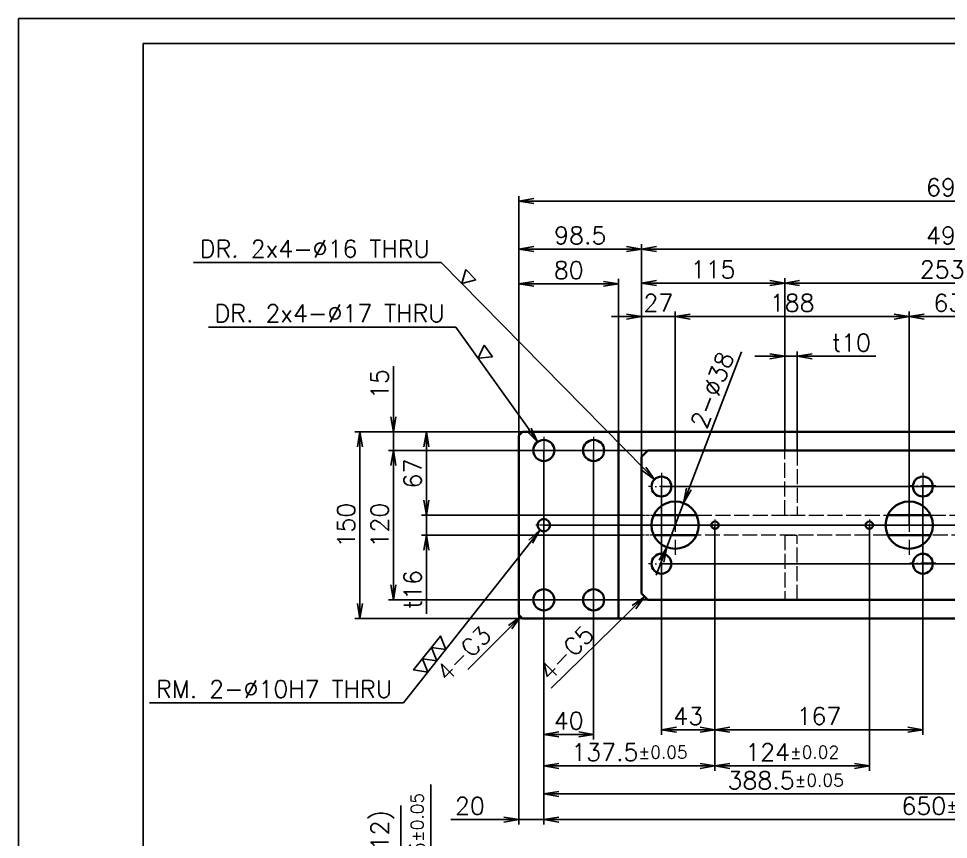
# Model space of a CAD drawing. Extents: x 0 to 18500, y -51 to 3802.
# Drawn here: x 9709 to 10456, y 523 to 1183 of the extents above; entities that cross this region are included whole.
import ezdxf

# ---------------------------------------------------------------- set-up
doc = ezdxf.new("R2010")
doc.units = 0
doc.header["$MEASUREMENT"] = 0
for name, pattern in [('CENTER-HOKUTO', [23, 20, -1, 1, -1]), ('DASHDOT', [18.5, 12, -3, 0.5, -3]), ('DASHED', [15, 12, -3]), ('HIDDEN-HOKUTO', [3.8, 2.5, -1.3])]:
    doc.linetypes.add(name, pattern=pattern)
doc.layers.get('0').update_dxf_attribs({"linetype": 'CONTINUOUS'})
doc.layers.get('DEFPOINTS').update_dxf_attribs({"linetype": 'CONTINUOUS'})
for name, color, linetype in [('AM_7', 2, 'CENTER-HOKUTO'), ('AM_HID', 1, 'HIDDEN-HOKUTO'), ('AM_VIS', 7, 'CONTINUOUS'), ('WORD_DIM', 253, 'CONTINUOUS')]:
    doc.layers.add(name, color=color, linetype=linetype)
doc.styles.get("Standard").update_dxf_attribs({"font": 'romans.shx', "bigfont": 'bigfont.shx'})
doc.dimstyles.new('1-4', dxfattribs={"dimscale": 4, "dimtxt": 3.5, "dimasz": 3, "dimexe": 1, "dimexo": 0, "dimgap": 1, "dimtad": 3, "dimdsep": 46, "dimtxsty": 'Standard', "dimblk1": 'OPEN', "dimblk2": 'OPEN', "dimsah": 1, "dimcen": 0, "dimclrd": 256, "dimclre": 256, "dimclrt": 3, "dimadec": 0, "dimazin": 0, "dimtfac": 1, "dimtmove": 0, "dimatfit": 3, "dimldrblk": 'OPEN', "dimfxl": 0, "dimtolj": 1, "dimtzin": 0, "dimarcsym": 0})

# ---------------------------------------------------------------- blocks, each defined once
blk = doc.blocks.new('_OPEN')
at = {"color": 0}
for p, q in [((-1, 0.167), (0, 0)), ((-1, -0.167), (0, 0)), ((0, 0), (-1, 0))]:
    blk.add_line(p, q, dxfattribs=at)
blk = doc.blocks.new('*D1232')
at = {"layer": 'DEFPOINTS', "color": 0, "linetype": 'Continuous'}
for p in [(10801.3, 1036.29), (10111.3, 847.95), (10801.3, 847.95)]:
    blk.add_point(p, dxfattribs=at)
at = {"layer": 'WORD_DIM', "linetype": 'Continuous', "lineweight": -2}
for p, q in [((10111.3, 847.95), (10111.3, 1040.29)), ((10801.3, 847.95), (10801.3, 1040.29)), ((10123.3, 1036.29), (10789.3, 1036.29))]:
    blk.add_line(p, q, dxfattribs=at)
at = {"layer": 'WORD_DIM', "linetype": 'Continuous', "lineweight": -2, "xscale": 12, "yscale": 12, "zscale": 12, "rotation": 180}
blk.add_blockref('_OPEN', (10111.3, 1036.29), dxfattribs=at)
at = {"layer": 'WORD_DIM', "linetype": 'Continuous', "lineweight": -2, "xscale": 12, "yscale": 12, "zscale": 12}
blk.add_blockref('_OPEN', (10801.3, 1036.29), dxfattribs=at)
at = {"layer": 'WORD_DIM', "color": 3, "linetype": 'Continuous', "insert": (10456.3, 1047.29), "char_height": 14, "attachment_point": 5}
blk.add_mtext('\\A1;690', dxfattribs=at)
blk = doc.blocks.new('*D1233')
at = {"layer": 'DEFPOINTS', "color": 0, "linetype": 'Continuous'}
for p in [(10209.8, 997.67), (10111.3, 847.95), (10209.8, 830.95)]:
    blk.add_point(p, dxfattribs=at)
at = {"layer": 'WORD_DIM', "linetype": 'Continuous', "lineweight": -2}
for p, q in [((10111.3, 847.95), (10111.3, 1001.67)), ((10209.8, 830.95), (10209.8, 1001.67)), ((10123.3, 997.67), (10197.8, 997.67))]:
    blk.add_line(p, q, dxfattribs=at)
at = {"layer": 'WORD_DIM', "linetype": 'Continuous', "lineweight": -2, "xscale": 12, "yscale": 12, "zscale": 12, "rotation": 180}
blk.add_blockref('_OPEN', (10111.3, 997.67), dxfattribs=at)
at = {"layer": 'WORD_DIM', "linetype": 'Continuous', "lineweight": -2, "xscale": 12, "yscale": 12, "zscale": 12}
blk.add_blockref('_OPEN', (10209.8, 997.67), dxfattribs=at)
at = {"layer": 'WORD_DIM', "color": 3, "linetype": 'Continuous', "insert": (10160.55, 1008.67), "char_height": 14, "attachment_point": 5}
blk.add_mtext('\\A1;98.5', dxfattribs=at)
blk = doc.blocks.new('*D1234')
at = {"layer": 'DEFPOINTS', "color": 0, "linetype": 'Continuous'}
for p in [(10702.8, 997.67), (10209.8, 830.95), (10702.8, 830.95)]:
    blk.add_point(p, dxfattribs=at)
at = {"layer": 'WORD_DIM', "linetype": 'Continuous', "lineweight": -2}
for p, q in [((10209.8, 830.95), (10209.8, 1001.67)), ((10702.8, 830.95), (10702.8, 1001.67)), ((10221.8, 997.67), (10690.8, 997.67))]:
    blk.add_line(p, q, dxfattribs=at)
at = {"layer": 'WORD_DIM', "linetype": 'Continuous', "lineweight": -2, "xscale": 12, "yscale": 12, "zscale": 12, "rotation": 180}
blk.add_blockref('_OPEN', (10209.8, 997.67), dxfattribs=at)
at = {"layer": 'WORD_DIM', "linetype": 'Continuous', "lineweight": -2, "xscale": 12, "yscale": 12, "zscale": 12}
blk.add_blockref('_OPEN', (10702.8, 997.67), dxfattribs=at)
at = {"layer": 'WORD_DIM', "color": 3, "linetype": 'Continuous', "insert": (10456.3, 1008.67), "char_height": 14, "attachment_point": 5}
blk.add_mtext('\\A1;493', dxfattribs=at)
blk = doc.blocks.new('*D1235')
at = {"layer": 'DEFPOINTS', "color": 0, "linetype": 'Continuous'}
for p in [(10324.8, 970.34), (10209.8, 830.95), (10324.8, 835.95)]:
    blk.add_point(p, dxfattribs=at)
at = {"layer": 'WORD_DIM', "linetype": 'Continuous', "lineweight": -2}
for p, q in [((10209.8, 830.95), (10209.8, 974.34)), ((10324.8, 835.95), (10324.8, 974.34)), ((10221.8, 970.34), (10312.8, 970.34))]:
    blk.add_line(p, q, dxfattribs=at)
at = {"layer": 'WORD_DIM', "linetype": 'Continuous', "lineweight": -2, "xscale": 12, "yscale": 12, "zscale": 12, "rotation": 180}
blk.add_blockref('_OPEN', (10209.8, 970.34), dxfattribs=at)
at = {"layer": 'WORD_DIM', "linetype": 'Continuous', "lineweight": -2, "xscale": 12, "yscale": 12, "zscale": 12}
blk.add_blockref('_OPEN', (10324.8, 970.34), dxfattribs=at)
at = {"layer": 'WORD_DIM', "color": 3, "linetype": 'Continuous', "insert": (10267.3, 981.34), "char_height": 14, "attachment_point": 5}
blk.add_mtext('\\A1;115', dxfattribs=at)
blk = doc.blocks.new('*D1236')
at = {"layer": 'DEFPOINTS', "color": 0, "linetype": 'Continuous'}
for p in [(10577.8, 970.34), (10324.8, 835.95), (10577.8, 835.95)]:
    blk.add_point(p, dxfattribs=at)
at = {"layer": 'WORD_DIM', "linetype": 'Continuous', "lineweight": -2}
for p, q in [((10324.8, 835.95), (10324.8, 974.34)), ((10577.8, 835.95), (10577.8, 974.34)), ((10336.8, 970.34), (10565.8, 970.34))]:
    blk.add_line(p, q, dxfattribs=at)
at = {"layer": 'WORD_DIM', "linetype": 'Continuous', "lineweight": -2, "xscale": 12, "yscale": 12, "zscale": 12, "rotation": 180}
blk.add_blockref('_OPEN', (10324.8, 970.34), dxfattribs=at)
at = {"layer": 'WORD_DIM', "linetype": 'Continuous', "lineweight": -2, "xscale": 12, "yscale": 12, "zscale": 12}
blk.add_blockref('_OPEN', (10577.8, 970.34), dxfattribs=at)
at = {"layer": 'WORD_DIM', "color": 3, "linetype": 'Continuous', "insert": (10451.3, 981.34), "char_height": 14, "attachment_point": 5}
blk.add_mtext('\\A1;253', dxfattribs=at)
blk = doc.blocks.new('*D1237')
at = {"layer": 'DEFPOINTS', "color": 0, "linetype": 'Continuous'}
for p in [(10334.8, 911.55), (10324.8, 835.95), (10334.8, 835.95)]:
    blk.add_point(p, dxfattribs=at)
at = {"layer": 'WORD_DIM', "linetype": 'Continuous', "lineweight": -2}
for p, q in [((10312.8, 911.55), (10300.8, 911.55)), ((10324.8, 835.95), (10324.8, 915.55)), ((10324.8, 911.55), (10334.8, 911.55)), ((10334.8, 835.95), (10334.8, 915.55)), ((10346.8, 911.55), (10398.13, 911.55))]:
    blk.add_line(p, q, dxfattribs=at)
at = {"layer": 'WORD_DIM', "linetype": 'Continuous', "lineweight": -2, "xscale": 12, "yscale": 12, "zscale": 12}
blk.add_blockref('_OPEN', (10324.8, 911.55), dxfattribs=at)
at = {"layer": 'WORD_DIM', "linetype": 'Continuous', "lineweight": -2, "xscale": 12, "yscale": 12, "zscale": 12, "rotation": 180}
blk.add_blockref('_OPEN', (10334.8, 911.55), dxfattribs=at)
at = {"layer": 'WORD_DIM', "color": 3, "linetype": 'Continuous', "insert": (10378.46, 922.55), "char_height": 14, "attachment_point": 5}
blk.add_mtext('\\A1;t10', dxfattribs=at)
blk = doc.blocks.new('*D1239')
at = {"layer": 'DEFPOINTS', "color": 0, "linetype": 'Continuous'}
for p in [(10191.3, 969.79), (10111.3, 847.95), (10191.3, 850.95)]:
    blk.add_point(p, dxfattribs=at)
at = {"layer": 'WORD_DIM', "linetype": 'Continuous', "lineweight": -2}
for p, q in [((10111.3, 847.95), (10111.3, 973.79)), ((10191.3, 850.95), (10191.3, 973.79)), ((10123.3, 969.79), (10179.3, 969.79))]:
    blk.add_line(p, q, dxfattribs=at)
at = {"layer": 'WORD_DIM', "linetype": 'Continuous', "lineweight": -2, "xscale": 12, "yscale": 12, "zscale": 12, "rotation": 180}
blk.add_blockref('_OPEN', (10111.3, 969.79), dxfattribs=at)
at = {"layer": 'WORD_DIM', "linetype": 'Continuous', "lineweight": -2, "xscale": 12, "yscale": 12, "zscale": 12}
blk.add_blockref('_OPEN', (10191.3, 969.79), dxfattribs=at)
at = {"layer": 'WORD_DIM', "color": 3, "linetype": 'Continuous', "insert": (10151.3, 980.79), "char_height": 14, "attachment_point": 5}
blk.add_mtext('\\A1;80', dxfattribs=at)
blk = doc.blocks.new('*D1241')
at = {"layer": 'DEFPOINTS', "color": 0, "linetype": 'Continuous'}
for p in [(10114.3, 850.95), (9983.52, 700.95), (10114.3, 700.95)]:
    blk.add_point(p, dxfattribs=at)
at = {"layer": 'WORD_DIM', "linetype": 'Continuous', "lineweight": -2}
for p, q in [((10114.3, 850.95), (9979.52, 850.95)), ((9983.52, 838.95), (9983.52, 712.95)), ((10114.3, 700.95), (9979.52, 700.95))]:
    blk.add_line(p, q, dxfattribs=at)
at = {"layer": 'WORD_DIM', "linetype": 'Continuous', "lineweight": -2, "xscale": 12, "yscale": 12, "zscale": 12}
for p, rotation in [((9983.52, 850.95), 90), ((9983.52, 700.95), 270)]:
    blk.add_blockref('_OPEN', p, dxfattribs=dict(at, rotation=rotation))
at = {"layer": 'WORD_DIM', "color": 3, "linetype": 'Continuous', "insert": (9972.52, 775.95), "char_height": 14, "attachment_point": 5, "rotation": 90}
blk.add_mtext('\\A1;150', dxfattribs=at)
blk = doc.blocks.new('*D1242')
at = {"layer": 'DEFPOINTS', "color": 0, "linetype": 'Continuous'}
for p in [(10114.3, 850.95), (10010.44, 835.95), (10214.8, 835.95)]:
    blk.add_point(p, dxfattribs=at)
at = {"layer": 'WORD_DIM', "linetype": 'Continuous', "lineweight": -2}
for p, q in [((10010.44, 862.95), (10010.44, 903.61)), ((10114.3, 850.95), (10006.44, 850.95)), ((10010.44, 835.95), (10010.44, 850.95)), ((10214.8, 835.95), (10006.44, 835.95)), ((10010.44, 823.95), (10010.44, 811.95))]:
    blk.add_line(p, q, dxfattribs=at)
at = {"layer": 'WORD_DIM', "linetype": 'Continuous', "lineweight": -2, "xscale": 12, "yscale": 12, "zscale": 12}
for p, rotation in [((10010.44, 850.95), 270), ((10010.44, 835.95), 90)]:
    blk.add_blockref('_OPEN', p, dxfattribs=dict(at, rotation=rotation))
at = {"layer": 'WORD_DIM', "color": 3, "linetype": 'Continuous', "insert": (9999.44, 889.28), "char_height": 14, "attachment_point": 5, "rotation": 90}
blk.add_mtext('\\A1;15', dxfattribs=at)
blk = doc.blocks.new('*D1243')
at = {"layer": 'DEFPOINTS', "color": 0, "linetype": 'Continuous'}
for p in [(10214.8, 835.95), (10010.44, 715.95), (10214.8, 715.95)]:
    blk.add_point(p, dxfattribs=at)
at = {"layer": 'WORD_DIM', "linetype": 'Continuous', "lineweight": -2}
for p, q in [((10214.8, 835.95), (10006.44, 835.95)), ((10010.44, 823.95), (10010.44, 727.95)), ((10214.8, 715.95), (10006.44, 715.95))]:
    blk.add_line(p, q, dxfattribs=at)
at = {"layer": 'WORD_DIM', "linetype": 'Continuous', "lineweight": -2, "xscale": 12, "yscale": 12, "zscale": 12}
for p, rotation in [((10010.44, 835.95), 90), ((10010.44, 715.95), 270)]:
    blk.add_blockref('_OPEN', p, dxfattribs=dict(at, rotation=rotation))
at = {"layer": 'WORD_DIM', "color": 3, "linetype": 'Continuous', "insert": (9999.44, 775.95), "char_height": 14, "attachment_point": 5, "rotation": 90}
blk.add_mtext('\\A1;120', dxfattribs=at)
blk = doc.blocks.new('*D1244')
at = {"layer": 'DEFPOINTS', "color": 0, "linetype": 'Continuous'}
for p in [(10114.3, 850.95), (10036.96, 783.95), (10209.8, 783.95)]:
    blk.add_point(p, dxfattribs=at)
at = {"layer": 'WORD_DIM', "linetype": 'Continuous', "lineweight": -2}
for p, q in [((10114.3, 850.95), (10032.96, 850.95)), ((10036.96, 838.95), (10036.96, 795.95)), ((10209.8, 783.95), (10032.96, 783.95))]:
    blk.add_line(p, q, dxfattribs=at)
at = {"layer": 'WORD_DIM', "linetype": 'Continuous', "lineweight": -2, "xscale": 12, "yscale": 12, "zscale": 12}
for p, rotation in [((10036.96, 850.95), 90), ((10036.96, 783.95), 270)]:
    blk.add_blockref('_OPEN', p, dxfattribs=dict(at, rotation=rotation))
at = {"layer": 'WORD_DIM', "color": 3, "linetype": 'Continuous', "insert": (10025.96, 817.45), "char_height": 14, "attachment_point": 5, "rotation": 90}
blk.add_mtext('\\A1;67', dxfattribs=at)
blk = doc.blocks.new('*D1245')
at = {"layer": 'DEFPOINTS', "color": 0, "linetype": 'Continuous'}
for p in [(10209.8, 783.95), (10036.96, 767.95), (10209.8, 767.95)]:
    blk.add_point(p, dxfattribs=at)
at = {"layer": 'WORD_DIM', "linetype": 'Continuous', "lineweight": -2}
for p, q in [((10036.96, 795.95), (10036.96, 807.95)), ((10209.8, 783.95), (10032.96, 783.95)), ((10036.96, 783.95), (10036.96, 767.95)), ((10209.8, 767.95), (10032.96, 767.95)), ((10036.96, 755.95), (10036.96, 704.61))]:
    blk.add_line(p, q, dxfattribs=at)
at = {"layer": 'WORD_DIM', "linetype": 'Continuous', "lineweight": -2, "xscale": 12, "yscale": 12, "zscale": 12}
for p, rotation in [((10036.96, 783.95), 270), ((10036.96, 767.95), 90)]:
    blk.add_blockref('_OPEN', p, dxfattribs=dict(at, rotation=rotation))
at = {"layer": 'WORD_DIM', "color": 3, "linetype": 'Continuous', "insert": (10025.96, 724.28), "char_height": 14, "attachment_point": 5, "rotation": 90}
blk.add_mtext('\\A1;t16', dxfattribs=at)
blk = doc.blocks.new('*D1246')
at = {"layer": 'DEFPOINTS', "color": 0, "linetype": 'Continuous'}
for p in [(10131.3, 835.95), (10111.3, 703.95), (10131.3, 539.36)]:
    blk.add_point(p, dxfattribs=at)
at = {"layer": 'WORD_DIM', "linetype": 'Continuous', "lineweight": -2}
for p, q in [((10131.3, 835.95), (10131.3, 535.36)), ((10111.3, 703.95), (10111.3, 535.36)), ((10099.3, 539.36), (10056.63, 539.36)), ((10131.3, 539.36), (10111.3, 539.36)), ((10143.3, 539.36), (10155.3, 539.36))]:
    blk.add_line(p, q, dxfattribs=at)
at = {"layer": 'WORD_DIM', "linetype": 'Continuous', "lineweight": -2, "xscale": 12, "yscale": 12, "zscale": 12}
blk.add_blockref('_OPEN', (10111.3, 539.36), dxfattribs=at)
at = {"layer": 'WORD_DIM', "linetype": 'Continuous', "lineweight": -2, "xscale": 12, "yscale": 12, "zscale": 12, "rotation": 180}
blk.add_blockref('_OPEN', (10131.3, 539.36), dxfattribs=at)
at = {"layer": 'WORD_DIM', "color": 3, "linetype": 'Continuous', "insert": (10071.96, 550.36), "char_height": 14, "attachment_point": 5}
blk.add_mtext('\\A1;20', dxfattribs=at)
blk = doc.blocks.new('*D1247')
at = {"layer": 'DEFPOINTS', "color": 0, "linetype": 'Continuous'}
for p in [(10131.3, 835.95), (10781.3, 835.95), (10781.3, 539.36)]:
    blk.add_point(p, dxfattribs=at)
at = {"layer": 'WORD_DIM', "linetype": 'Continuous', "lineweight": -2}
for p, q in [((10131.3, 835.95), (10131.3, 535.36)), ((10781.3, 835.95), (10781.3, 535.36)), ((10143.3, 539.36), (10769.3, 539.36))]:
    blk.add_line(p, q, dxfattribs=at)
at = {"layer": 'WORD_DIM', "linetype": 'Continuous', "lineweight": -2, "xscale": 12, "yscale": 12, "zscale": 12, "rotation": 180}
blk.add_blockref('_OPEN', (10131.3, 539.36), dxfattribs=at)
at = {"layer": 'WORD_DIM', "linetype": 'Continuous', "lineweight": -2, "xscale": 12, "yscale": 12, "zscale": 12}
blk.add_blockref('_OPEN', (10781.3, 539.36), dxfattribs=at)
at = {"layer": 'WORD_DIM', "color": 3, "linetype": 'Continuous', "insert": (10456.3, 550.36), "char_height": 14, "attachment_point": 5}
blk.add_mtext('\\A1;650{\\H0.715x;%%p0.02}', dxfattribs=at)
blk = doc.blocks.new('*D1248')
at = {"layer": 'DEFPOINTS', "color": 0, "linetype": 'Continuous'}
for p in [(10131.3, 835.95), (10171.3, 835.95), (10171.3, 607.8)]:
    blk.add_point(p, dxfattribs=at)
at = {"layer": 'WORD_DIM', "linetype": 'Continuous', "lineweight": -2}
for p, q in [((10131.3, 835.95), (10131.3, 603.8)), ((10171.3, 835.95), (10171.3, 603.8)), ((10143.3, 607.8), (10159.3, 607.8))]:
    blk.add_line(p, q, dxfattribs=at)
at = {"layer": 'WORD_DIM', "linetype": 'Continuous', "lineweight": -2, "xscale": 12, "yscale": 12, "zscale": 12, "rotation": 180}
blk.add_blockref('_OPEN', (10131.3, 607.8), dxfattribs=at)
at = {"layer": 'WORD_DIM', "linetype": 'Continuous', "lineweight": -2, "xscale": 12, "yscale": 12, "zscale": 12}
blk.add_blockref('_OPEN', (10171.3, 607.8), dxfattribs=at)
at = {"layer": 'WORD_DIM', "color": 3, "linetype": 'Continuous', "insert": (10151.3, 618.8), "char_height": 14, "attachment_point": 5}
blk.add_mtext('\\A1;40', dxfattribs=at)
blk = doc.blocks.new('*D1250')
at = {"layer": 'DEFPOINTS', "color": 0, "linetype": 'Continuous'}
for p in [(10131.3, 775.95), (10268.8, 776.45), (10268.8, 582.51)]:
    blk.add_point(p, dxfattribs=at)
at = {"layer": 'WORD_DIM', "linetype": 'Continuous', "lineweight": -2}
for p, q in [((10131.3, 775.95), (10131.3, 578.51)), ((10268.8, 776.45), (10268.8, 578.51)), ((10143.3, 582.51), (10256.8, 582.51))]:
    blk.add_line(p, q, dxfattribs=at)
at = {"layer": 'WORD_DIM', "linetype": 'Continuous', "lineweight": -2, "xscale": 12, "yscale": 12, "zscale": 12, "rotation": 180}
blk.add_blockref('_OPEN', (10131.3, 582.51), dxfattribs=at)
at = {"layer": 'WORD_DIM', "linetype": 'Continuous', "lineweight": -2, "xscale": 12, "yscale": 12, "zscale": 12}
blk.add_blockref('_OPEN', (10268.8, 582.51), dxfattribs=at)
at = {"layer": 'WORD_DIM', "color": 3, "linetype": 'Continuous', "insert": (10200.05, 593.51), "char_height": 14, "attachment_point": 5}
blk.add_mtext('\\A1;137.5{\\H0.715x;%%p0.05}', dxfattribs=at)
blk = doc.blocks.new('*D1251')
at = {"layer": 'DEFPOINTS', "color": 0, "linetype": 'Continuous'}
for p in [(10268.8, 776.45), (10392.8, 776.45), (10392.8, 582.51)]:
    blk.add_point(p, dxfattribs=at)
at = {"layer": 'WORD_DIM', "linetype": 'Continuous', "lineweight": -2}
for p, q in [((10268.8, 776.45), (10268.8, 578.51)), ((10392.8, 776.45), (10392.8, 578.51)), ((10280.8, 582.51), (10380.8, 582.51))]:
    blk.add_line(p, q, dxfattribs=at)
at = {"layer": 'WORD_DIM', "linetype": 'Continuous', "lineweight": -2, "xscale": 12, "yscale": 12, "zscale": 12, "rotation": 180}
blk.add_blockref('_OPEN', (10268.8, 582.51), dxfattribs=at)
at = {"layer": 'WORD_DIM', "linetype": 'Continuous', "lineweight": -2, "xscale": 12, "yscale": 12, "zscale": 12}
blk.add_blockref('_OPEN', (10392.8, 582.51), dxfattribs=at)
at = {"layer": 'WORD_DIM', "color": 3, "linetype": 'Continuous', "insert": (10330.8, 593.51), "char_height": 14, "attachment_point": 5}
blk.add_mtext('\\A1;124{\\H0.715x;%%p0.02}', dxfattribs=at)
blk = doc.blocks.new('*D1252')
at = {"layer": 'DEFPOINTS', "color": 0, "linetype": 'Continuous'}
for p in [(10131.3, 775.95), (10519.8, 776.45), (10519.8, 559.97)]:
    blk.add_point(p, dxfattribs=at)
at = {"layer": 'WORD_DIM', "linetype": 'Continuous', "lineweight": -2}
for p, q in [((10131.3, 775.95), (10131.3, 555.97)), ((10519.8, 776.45), (10519.8, 555.97)), ((10143.3, 559.97), (10507.8, 559.97))]:
    blk.add_line(p, q, dxfattribs=at)
at = {"layer": 'WORD_DIM', "linetype": 'Continuous', "lineweight": -2, "xscale": 12, "yscale": 12, "zscale": 12, "rotation": 180}
blk.add_blockref('_OPEN', (10131.3, 559.97), dxfattribs=at)
at = {"layer": 'WORD_DIM', "linetype": 'Continuous', "lineweight": -2, "xscale": 12, "yscale": 12, "zscale": 12}
blk.add_blockref('_OPEN', (10519.8, 559.97), dxfattribs=at)
at = {"layer": 'WORD_DIM', "color": 3, "linetype": 'Continuous', "insert": (10325.55, 570.97), "char_height": 14, "attachment_point": 5}
blk.add_mtext('\\A1;388.5{\\H0.715x;%%p0.05}', dxfattribs=at)
blk = doc.blocks.new('*D1254')
at = {"layer": 'DEFPOINTS', "color": 0, "linetype": 'Continuous'}
for p in [(10225.8, 807.45), (10268.8, 776.45), (10225.8, 611.55)]:
    blk.add_point(p, dxfattribs=at)
at = {"layer": 'WORD_DIM', "linetype": 'Continuous', "lineweight": -2}
for p, q in [((10225.8, 807.45), (10225.8, 607.55)), ((10268.8, 776.45), (10268.8, 607.55)), ((10256.8, 611.55), (10237.8, 611.55))]:
    blk.add_line(p, q, dxfattribs=at)
at = {"layer": 'WORD_DIM', "linetype": 'Continuous', "lineweight": -2, "xscale": 12, "yscale": 12, "zscale": 12, "rotation": 180}
blk.add_blockref('_OPEN', (10225.8, 611.55), dxfattribs=at)
at = {"layer": 'WORD_DIM', "linetype": 'Continuous', "lineweight": -2, "xscale": 12, "yscale": 12, "zscale": 12}
blk.add_blockref('_OPEN', (10268.8, 611.55), dxfattribs=at)
at = {"layer": 'WORD_DIM', "color": 3, "linetype": 'Continuous', "insert": (10247.3, 622.55), "char_height": 14, "attachment_point": 5}
blk.add_mtext('\\A1;43', dxfattribs=at)
blk = doc.blocks.new('*D1255')
at = {"layer": 'DEFPOINTS', "color": 0, "linetype": 'Continuous'}
for p in [(10435.8, 807.45), (10268.8, 776.45), (10435.8, 611.55)]:
    blk.add_point(p, dxfattribs=at)
at = {"layer": 'WORD_DIM', "linetype": 'Continuous', "lineweight": -2}
for p, q in [((10435.8, 807.45), (10435.8, 607.55)), ((10268.8, 776.45), (10268.8, 607.55)), ((10280.8, 611.55), (10423.8, 611.55))]:
    blk.add_line(p, q, dxfattribs=at)
at = {"layer": 'WORD_DIM', "linetype": 'Continuous', "lineweight": -2, "xscale": 12, "yscale": 12, "zscale": 12, "rotation": 180}
blk.add_blockref('_OPEN', (10268.8, 611.55), dxfattribs=at)
at = {"layer": 'WORD_DIM', "linetype": 'Continuous', "lineweight": -2, "xscale": 12, "yscale": 12, "zscale": 12}
blk.add_blockref('_OPEN', (10435.8, 611.55), dxfattribs=at)
at = {"layer": 'WORD_DIM', "color": 3, "linetype": 'Continuous', "insert": (10352.3, 622.55), "char_height": 14, "attachment_point": 5}
blk.add_mtext('\\A1;167', dxfattribs=at)
blk = doc.blocks.new('*D1256')
at = {"layer": 'DEFPOINTS', "color": 0, "linetype": 'Continuous'}
for p in [(10236.8, 943.45), (10209.8, 830.95), (10236.8, 776.45)]:
    blk.add_point(p, dxfattribs=at)
at = {"layer": 'WORD_DIM', "linetype": 'Continuous', "lineweight": -2}
for p, q in [((10197.8, 943.45), (10185.8, 943.45)), ((10209.8, 830.95), (10209.8, 947.45)), ((10209.8, 943.45), (10236.8, 943.45)), ((10236.8, 776.45), (10236.8, 947.45)), ((10248.8, 943.45), (10260.8, 943.45))]:
    blk.add_line(p, q, dxfattribs=at)
at = {"layer": 'WORD_DIM', "linetype": 'Continuous', "lineweight": -2, "xscale": 12, "yscale": 12, "zscale": 12}
blk.add_blockref('_OPEN', (10209.8, 943.45), dxfattribs=at)
at = {"layer": 'WORD_DIM', "linetype": 'Continuous', "lineweight": -2, "xscale": 12, "yscale": 12, "zscale": 12, "rotation": 180}
blk.add_blockref('_OPEN', (10236.8, 943.45), dxfattribs=at)
at = {"layer": 'WORD_DIM', "color": 3, "linetype": 'Continuous', "insert": (10223.3, 954.45), "char_height": 14, "attachment_point": 5}
blk.add_mtext('\\A1;27', dxfattribs=at)
blk = doc.blocks.new('*D1257')
at = {"layer": 'DEFPOINTS', "color": 0, "linetype": 'Continuous'}
for p in [(10424.8, 943.45), (10236.8, 776.45), (10424.8, 776.45)]:
    blk.add_point(p, dxfattribs=at)
at = {"layer": 'WORD_DIM', "linetype": 'Continuous', "lineweight": -2}
for p, q in [((10236.8, 776.45), (10236.8, 947.45)), ((10248.8, 943.45), (10412.8, 943.45)), ((10424.8, 776.45), (10424.8, 947.45))]:
    blk.add_line(p, q, dxfattribs=at)
at = {"layer": 'WORD_DIM', "linetype": 'Continuous', "lineweight": -2, "xscale": 12, "yscale": 12, "zscale": 12, "rotation": 180}
blk.add_blockref('_OPEN', (10236.8, 943.45), dxfattribs=at)
at = {"layer": 'WORD_DIM', "linetype": 'Continuous', "lineweight": -2, "xscale": 12, "yscale": 12, "zscale": 12}
blk.add_blockref('_OPEN', (10424.8, 943.45), dxfattribs=at)
at = {"layer": 'WORD_DIM', "color": 3, "linetype": 'Continuous', "insert": (10330.8, 954.45), "char_height": 14, "attachment_point": 5}
blk.add_mtext('\\A1;188', dxfattribs=at)
blk = doc.blocks.new('*D1258')
at = {"layer": 'DEFPOINTS', "color": 0, "linetype": 'Continuous'}
for p in [(10487.8, 943.45), (10424.8, 776.45), (10487.8, 776.45)]:
    blk.add_point(p, dxfattribs=at)
at = {"layer": 'WORD_DIM', "linetype": 'Continuous', "lineweight": -2}
for p, q in [((10424.8, 776.45), (10424.8, 947.45)), ((10436.8, 943.45), (10475.8, 943.45)), ((10487.8, 776.45), (10487.8, 947.45))]:
    blk.add_line(p, q, dxfattribs=at)
at = {"layer": 'WORD_DIM', "linetype": 'Continuous', "lineweight": -2, "xscale": 12, "yscale": 12, "zscale": 12, "rotation": 180}
blk.add_blockref('_OPEN', (10424.8, 943.45), dxfattribs=at)
at = {"layer": 'WORD_DIM', "linetype": 'Continuous', "lineweight": -2, "xscale": 12, "yscale": 12, "zscale": 12}
blk.add_blockref('_OPEN', (10487.8, 943.45), dxfattribs=at)
at = {"layer": 'WORD_DIM', "color": 3, "linetype": 'Continuous', "insert": (10456.3, 954.45), "char_height": 14, "attachment_point": 5}
blk.add_mtext('\\A1;63', dxfattribs=at)
blk = doc.blocks.new('*D1262')
at = {"layer": 'DEFPOINTS', "color": 0, "linetype": 'Continuous'}
for p in [(10114.3, 850.95), (10131.3, 775.95), (10894.29, 775.95)]:
    blk.add_point(p, dxfattribs=at)
at = {"layer": 'WORD_DIM', "linetype": 'Continuous', "lineweight": -2}
for p, q in [((10114.3, 850.95), (10898.29, 850.95)), ((10894.29, 838.95), (10894.29, 787.95)), ((10131.3, 775.95), (10898.29, 775.95))]:
    blk.add_line(p, q, dxfattribs=at)
at = {"layer": 'WORD_DIM', "linetype": 'Continuous', "lineweight": -2, "xscale": 12, "yscale": 12, "zscale": 12}
for p, rotation in [((10894.29, 850.95), 90), ((10894.29, 775.95), 270)]:
    blk.add_blockref('_OPEN', p, dxfattribs=dict(at, rotation=rotation))
at = {"layer": 'WORD_DIM', "color": 3, "linetype": 'Continuous', "insert": (10883.29, 813.45), "char_height": 14, "attachment_point": 5, "rotation": 90}
blk.add_mtext('\\A1;75', dxfattribs=at)
blk = doc.blocks.new('*D1264')
at = {"layer": 'DEFPOINTS', "color": 0, "linetype": 'Continuous'}
for p in [(10131.3, 835.95), (10920.34, 835.95), (10131.3, 715.95)]:
    blk.add_point(p, dxfattribs=at)
at = {"layer": 'WORD_DIM', "linetype": 'Continuous', "lineweight": -2}
for p, q in [((10131.3, 835.95), (10924.34, 835.95)), ((10920.34, 727.95), (10920.34, 823.95)), ((10131.3, 715.95), (10924.34, 715.95))]:
    blk.add_line(p, q, dxfattribs=at)
at = {"layer": 'WORD_DIM', "linetype": 'Continuous', "lineweight": -2, "xscale": 12, "yscale": 12, "zscale": 12}
for p, rotation in [((10920.34, 835.95), 90), ((10920.34, 715.95), 270)]:
    blk.add_blockref('_OPEN', p, dxfattribs=dict(at, rotation=rotation))
at = {"layer": 'WORD_DIM', "color": 3, "linetype": 'Continuous', "insert": (10909.34, 775.95), "char_height": 14, "attachment_point": 5, "rotation": 90}
blk.add_mtext('\\A1;120', dxfattribs=at)
blk = doc.blocks.new('*D1265')
at = {"layer": 'DEFPOINTS', "color": 0, "linetype": 'Continuous'}
for p in [(10225.8, 806.95), (10835.32, 806.95), (10781.3, 775.95)]:
    blk.add_point(p, dxfattribs=at)
at = {"layer": 'WORD_DIM', "linetype": 'Continuous', "lineweight": -2}
for p, q in [((10835.32, 818.95), (10835.32, 830.95)), ((10225.8, 806.95), (10839.32, 806.95)), ((10835.32, 775.95), (10835.32, 806.95)), ((10781.3, 775.95), (10839.32, 775.95)), ((10835.32, 763.95), (10835.32, 751.95))]:
    blk.add_line(p, q, dxfattribs=at)
at = {"layer": 'WORD_DIM', "linetype": 'Continuous', "lineweight": -2, "xscale": 12, "yscale": 12, "zscale": 12}
for p, rotation in [((10835.32, 806.95), 270), ((10835.32, 775.95), 90)]:
    blk.add_blockref('_OPEN', p, dxfattribs=dict(at, rotation=rotation))
at = {"layer": 'WORD_DIM', "color": 3, "linetype": 'Continuous', "insert": (10824.32, 791.45), "char_height": 14, "attachment_point": 5, "rotation": 90}
blk.add_mtext('\\A1;31', dxfattribs=at)
blk = doc.blocks.new('*D1266')
at = {"layer": 'DEFPOINTS', "color": 0, "linetype": 'Continuous'}
for p in [(10225.8, 806.95), (10225.8, 744.95), (10863.3, 744.95)]:
    blk.add_point(p, dxfattribs=at)
at = {"layer": 'WORD_DIM', "linetype": 'Continuous', "lineweight": -2}
for p, q in [((10225.8, 806.95), (10867.3, 806.95)), ((10863.3, 794.95), (10863.3, 756.95)), ((10225.8, 744.95), (10867.3, 744.95))]:
    blk.add_line(p, q, dxfattribs=at)
at = {"layer": 'WORD_DIM', "linetype": 'Continuous', "lineweight": -2, "xscale": 12, "yscale": 12, "zscale": 12}
for p, rotation in [((10863.3, 806.95), 90), ((10863.3, 744.95), 270)]:
    blk.add_blockref('_OPEN', p, dxfattribs=dict(at, rotation=rotation))
at = {"layer": 'WORD_DIM', "color": 3, "linetype": 'Continuous', "insert": (10852.3, 775.95), "char_height": 14, "attachment_point": 5, "rotation": 90}
blk.add_mtext('\\A1;62', dxfattribs=at)
blk = doc.blocks.new('*D1270')
at = {"layer": 'DEFPOINTS', "color": 0, "linetype": 'Continuous'}
for p in [(10016.43, 478.63), (10209.8, 478.63), (10209.8, 466.63)]:
    blk.add_point(p, dxfattribs=at)
at = {"layer": 'WORD_DIM', "linetype": 'Continuous', "lineweight": -2}
for p, q in [((10016.43, 490.63), (10016.43, 550.63)), ((10209.8, 478.63), (10012.43, 478.63)), ((10016.43, 466.63), (10016.43, 478.63)), ((10209.8, 466.63), (10012.43, 466.63)), ((10016.43, 454.63), (10016.43, 442.63))]:
    blk.add_line(p, q, dxfattribs=at)
at = {"layer": 'WORD_DIM', "linetype": 'Continuous', "lineweight": -2, "xscale": 12, "yscale": 12, "zscale": 12}
for p, rotation in [((10016.43, 478.63), 270), ((10016.43, 466.63), 90)]:
    blk.add_blockref('_OPEN', p, dxfattribs=dict(at, rotation=rotation))
at = {"layer": 'WORD_DIM', "color": 3, "linetype": 'Continuous', "insert": (10001.76, 526.63), "char_height": 14, "attachment_point": 5, "rotation": 90}
blk.add_mtext('\\A1;(12)', dxfattribs=at)
blk = doc.blocks.new('*D1272')
at = {"layer": 'DEFPOINTS', "color": 0, "linetype": 'Continuous'}
for p in [(10040.61, 478.63), (10209.8, 478.63), (10111.3, 422.63)]:
    blk.add_point(p, dxfattribs=at)
at = {"layer": 'WORD_DIM', "linetype": 'Continuous', "lineweight": -2}
for p, q in [((10040.61, 478.63), (10040.61, 567.63)), ((10209.8, 478.63), (10036.61, 478.63)), ((10040.61, 434.63), (10040.61, 466.63)), ((10111.3, 422.63), (10036.61, 422.63))]:
    blk.add_line(p, q, dxfattribs=at)
at = {"layer": 'WORD_DIM', "linetype": 'Continuous', "lineweight": -2, "xscale": 12, "yscale": 12, "zscale": 12}
for p, rotation in [((10040.61, 478.63), 90), ((10040.61, 422.63), 270)]:
    blk.add_blockref('_OPEN', p, dxfattribs=dict(at, rotation=rotation))
at = {"layer": 'WORD_DIM', "color": 3, "linetype": 'Continuous', "insert": (10029.61, 529.13), "char_height": 14, "attachment_point": 5, "rotation": 90}
blk.add_mtext('\\A1;56{\\H0.715x;%%p0.05}', dxfattribs=at)
blk = doc.blocks.new('*D1273')
at = {"layer": 'DEFPOINTS', "color": 0, "linetype": 'Continuous'}
for p in [(10126.36, 842.87), (10136.23, 829.02)]:
    blk.add_point(p, dxfattribs=at)
at = {"layer": 'WORD_DIM', "linetype": 'Continuous', "lineweight": -2}
for p, q in [((9861.88, 935.06), (10060.68, 935.06)), ((10060.68, 935.06), (10119.4, 852.64))]:
    blk.add_line(p, q, dxfattribs=at)
at = {"layer": 'WORD_DIM', "linetype": 'Continuous', "lineweight": -2, "xscale": 12, "yscale": 12, "zscale": 12, "rotation": 305.4707926780108}
blk.add_blockref('_OPEN', (10126.36, 842.87), dxfattribs=at)
at = {"layer": 'WORD_DIM', "color": 3, "linetype": 'Continuous', "insert": (9959.28, 946.06), "char_height": 14, "attachment_point": 5}
blk.add_mtext('\\A1;DR. 2x4-∅17 THRU', dxfattribs=at)
blk = doc.blocks.new('shiage1')
at = {"layer": 'WORD_DIM', "color": 3, "linetype": 'Continuous'}
for p, q in [((0, 0), (-1.44, 2.5)), ((-1.44, 2.5), (1.44, 2.5)), ((1.44, 2.5), (0, 0))]:
    blk.add_line(p, q, dxfattribs=at)
blk = doc.blocks.new('*D1274')
at = {"layer": 'DEFPOINTS', "color": 0, "linetype": 'Continuous'}
for p in [(10220.19, 812.65), (10231.4, 801.24)]:
    blk.add_point(p, dxfattribs=at)
at = {"layer": 'WORD_DIM', "linetype": 'Continuous', "lineweight": -2}
for p, q in [((9850.03, 986.97), (10048.83, 986.97)), ((10048.83, 986.97), (10211.78, 821.21))]:
    blk.add_line(p, q, dxfattribs=at)
at = {"layer": 'WORD_DIM', "linetype": 'Continuous', "lineweight": -2, "xscale": 12, "yscale": 12, "zscale": 12, "rotation": 314.5095376751713}
blk.add_blockref('_OPEN', (10220.19, 812.65), dxfattribs=at)
at = {"layer": 'WORD_DIM', "color": 3, "linetype": 'Continuous', "insert": (9947.43, 997.97), "char_height": 14, "attachment_point": 5}
blk.add_mtext('\\A1;DR. 2x4-∅16 THRU', dxfattribs=at)
blk = doc.blocks.new('*D1275')
at = {"layer": 'DEFPOINTS', "color": 0, "linetype": 'Continuous'}
for p in [(10243.59, 793.69), (10230, 758.2)]:
    blk.add_point(p, dxfattribs=at)
at = {"layer": 'WORD_DIM', "linetype": 'Continuous', "lineweight": -2}
for p, q in [((10290.09, 915.12), (10247.88, 804.9)), ((10230, 758.2), (10243.59, 793.69)), ((10225.71, 747), (10221.42, 735.79))]:
    blk.add_line(p, q, dxfattribs=at)
at = {"layer": 'WORD_DIM', "linetype": 'Continuous', "lineweight": -2, "xscale": 12, "yscale": 12, "zscale": 12}
for p, rotation in [((10243.59, 793.69), 249.0474043212753), ((10230, 758.2), 69.04740432127534)]:
    blk.add_blockref('_OPEN', p, dxfattribs=dict(at, rotation=rotation))
at = {"layer": 'WORD_DIM', "color": 3, "linetype": 'Continuous', "insert": (10266.58, 884.5), "char_height": 14, "attachment_point": 5, "rotation": 69.0474}
blk.add_mtext('\\A1;2-∅38', dxfattribs=at)
blk = doc.blocks.new('*D1276')
at = {"layer": 'DEFPOINTS', "color": 0, "linetype": 'Continuous'}
for p in [(10134.39, 779.87), (10128.2, 772.02)]:
    blk.add_point(p, dxfattribs=at)
at = {"layer": 'WORD_DIM', "linetype": 'Continuous', "lineweight": -2}
for p, q in [((10018.71, 633.24), (10120.77, 762.6)), ((9814.57, 633.24), (10018.71, 633.24))]:
    blk.add_line(p, q, dxfattribs=at)
at = {"layer": 'WORD_DIM', "linetype": 'Continuous', "lineweight": -2, "xscale": 12, "yscale": 12, "zscale": 12, "rotation": 51.72708040158533}
blk.add_blockref('_OPEN', (10128.2, 772.02), dxfattribs=at)
at = {"layer": 'WORD_DIM', "color": 3, "linetype": 'Continuous', "insert": (9914.64, 644.24), "char_height": 14, "attachment_point": 5}
blk.add_mtext('\\A1;RM. 2-∅10H7 THRU', dxfattribs=at)

msp = doc.modelspace()

# ---------------------------------------------------------------- linework, layer by layer
at = {"color": 7, "lineweight": 35, "ltscale": 0.106066}
for p, q in [((10111.29627, 847.94521), (10114.29627, 850.94521)), ((10111.29627, 703.94521), (10114.29627, 700.94521))]:
    msp.add_line(p, q, dxfattribs=at)
at = {"color": 7, "lineweight": 35}
for p, q in [((10111.29627, 703.94521), (10111.29627, 847.94521)), ((10114.29627, 850.94521), (10191.29627, 850.94521)), ((10191.29627, 850.94521), (10721.29627, 850.94521)), ((10191.29627, 850.94521), (10191.29627, 700.94521)), ((10209.79627, 720.94521), (10209.79627, 830.94521)), ((10214.79627, 835.94521), (10697.79627, 835.94521)), ((10219.33917, 783.94521), (10254.25336, 783.94521)), ((10407.33917, 783.94521), (10442.25336, 783.94521)), ((10253.78891, 767.94521), (10219.80359, 767.94521)), ((10441.78888, 767.94521), (10407.80359, 767.94521)), ((10697.79627, 715.94521), (10214.79627, 715.94521)), ((10191.29627, 700.94521), (10114.29627, 700.94521)), ((10721.29627, 700.94521), (10191.29627, 700.94521))]:
    msp.add_line(p, q, dxfattribs=at)
at = {"color": 7, "lineweight": 35, "ltscale": 0.176777}
for p, q in [((10214.79627, 835.94521), (10209.79627, 830.94521)), ((10214.79627, 715.94521), (10209.79627, 720.94521))]:
    msp.add_line(p, q, dxfattribs=at)
at = {"color": 7, "lineweight": 35, "ltscale": 0.25}
msp.add_line((10334.79627, 835.94521), (10324.79627, 835.94521), dxfattribs=at)
at = {"color": 7, "lineweight": 35}
for centre, radius in [((10131.29627, 835.94521), 8.5), ((10171.29627, 835.94521), 8.5), ((10225.79627, 806.94521), 8), ((10435.79627, 806.94521), 8), ((10236.79627, 775.94521), 19), ((10424.79627, 775.94521), 19), ((10131.29627, 775.94521), 5), ((10268.79627, 775.94521), 3), ((10392.79627, 775.94521), 3), ((10225.79627, 744.94521), 8), ((10435.79627, 744.94521), 8), ((10131.29627, 715.94521), 8.5), ((10171.29627, 715.94521), 8.5)]:
    msp.add_circle(centre, radius, dxfattribs=at)
at = {"layer": 'AM_7', "color": 2, "linetype": 'DASHDOT', "lineweight": 13}
for p, q in [((10131.29627, 846.9952), (10131.29627, 824.89523)), ((10171.29627, 846.9952), (10171.29627, 824.89523)), ((10142.34625, 835.94521), (10120.24628, 835.94521)), ((10182.34625, 835.94521), (10160.24628, 835.94521)), ((10225.79627, 817.84521), (10225.79627, 797.04522)), ((10435.79627, 817.84521), (10435.79627, 797.04522)), ((10236.19626, 806.94521), (10215.39627, 806.94521)), ((10446.19629, 807.44521), (10425.39624, 807.44521)), ((10236.79627, 801.14523), (10236.79627, 751.7452)), ((10424.79627, 801.14523), (10424.79627, 751.7452)), ((10261.49628, 775.94521), (10212.09625, 775.94521)), ((10449.49628, 775.94521), (10400.09625, 775.94521)), ((10225.79627, 755.84521), (10225.79627, 735.04522)), ((10435.79627, 755.84521), (10435.79627, 735.04522)), ((10236.19626, 744.94521), (10215.39627, 744.94521)), ((10446.19629, 745.44521), (10425.39624, 745.44521)), ((10131.29627, 726.9952), (10131.29627, 704.89523)), ((10171.29627, 726.9952), (10171.29627, 704.89523)), ((10142.34625, 715.94521), (10120.24628, 715.94521)), ((10182.34625, 715.94521), (10160.24628, 715.94521))]:
    msp.add_line(p, q, dxfattribs=at)
at = {"layer": 'AM_7', "color": 2, "linetype": 'DASHDOT', "lineweight": 13, "ltscale": 0.325}
for p, q in [((10131.29627, 782.44521), (10131.29627, 769.44521)), ((10137.79627, 775.94521), (10124.79627, 775.94521))]:
    msp.add_line(p, q, dxfattribs=at)
at = {"layer": 'AM_7', "color": 2, "linetype": 'DASHDOT', "lineweight": 13, "ltscale": 0.195}
for p, q in [((10268.79627, 780.34521), (10268.79627, 772.54522)), ((10392.79627, 780.34521), (10392.79627, 772.54522)), ((10272.69626, 775.94521), (10264.89627, 775.94521))]:
    msp.add_line(p, q, dxfattribs=at)
at = {"layer": 'AM_7', "color": 2, "linetype": 'DASHDOT', "lineweight": 13, "ltscale": 0.195001}
msp.add_line((10396.69629, 775.94521), (10388.89624, 775.94521), dxfattribs=at)
at = {"layer": 'AM_HID', "color": 1, "linetype": 'DASHED', "lineweight": 13}
for p, q in [((10324.79627, 783.94521), (10324.79627, 835.94521)), ((10334.79627, 835.94521), (10334.79627, 783.94521)), ((10254.25336, 783.94521), (10407.33917, 783.94521)), ((10442.25336, 783.94521), (10470.33917, 783.94521)), ((10407.80359, 767.94521), (10253.78891, 767.94521)), ((10324.79627, 767.94521), (10324.79627, 715.94521)), ((10334.79627, 715.94521), (10334.79627, 767.94521)), ((10470.80359, 767.94521), (10441.78888, 767.94521))]:
    msp.add_line(p, q, dxfattribs=at)
at = {"layer": 'AM_HID', "color": 1, "linetype": 'DASHED', "lineweight": 13, "ltscale": 0.238573}
msp.add_line((10209.79627, 783.94521), (10219.33917, 783.94521), dxfattribs=at)
at = {"layer": 'AM_HID', "color": 1, "linetype": 'DASHED', "lineweight": 13, "ltscale": 0.4}
msp.add_line((10209.79627, 767.94521), (10209.79627, 783.94521), dxfattribs=at)
at = {"layer": 'AM_HID', "color": 1, "linetype": 'DASHED', "lineweight": 13, "ltscale": 0.25}
for p, q in [((10324.79627, 783.94521), (10334.79627, 783.94521)), ((10324.79627, 767.94521), (10334.79627, 767.94521)), ((10334.79627, 715.94521), (10324.79627, 715.94521))]:
    msp.add_line(p, q, dxfattribs=at)
at = {"layer": 'AM_HID', "color": 1, "linetype": 'DASHED', "lineweight": 13, "ltscale": 0.250183}
msp.add_line((10219.80359, 767.94521), (10209.79627, 767.94521), dxfattribs=at)
at = {"layer": 'AM_VIS', "linetype": 'Continuous'}
for p in [(11369.40273, 1162.86842), (9809.40273, 14.86842)]:
    msp.add_line(p, (9809.40273, 1162.86842), dxfattribs=at)
at = {"layer": 'WORD_DIM', "linetype": 'Continuous'}
for p in [(9709.40273, -5.13158), (11389.40273, 1182.86842)]:
    msp.add_line(p, (9709.40273, 1182.86842), dxfattribs=at)
at = {"layer": 'WORD_DIM', "color": 3, "linetype": 'Continuous'}
msp.add_lwpolyline([(10038.18572, 657.93217), (10026.74601, 659.59552), (10048.22708, 686.82172), (10052.50643, 676.08297), (10041.06672, 677.74632), (10045.34607, 667.00757), (10033.90637, 668.67092)], close=True, dxfattribs=at)

# ---------------------------------------------------------------- block references
at = {"layer": 'WORD_DIM', "color": 3, "linetype": 'Continuous', "yscale": 4, "zscale": 4}
for p, xscale, rotation in [((10065.43649, 970.07418), 4, 314.5095376751677), ((10078.54136, 909.98466), 3.999999999999997, 305.4707926780111)]:
    msp.add_blockref('shiage1', p, dxfattribs=dict(at, xscale=xscale, rotation=rotation))

# ---------------------------------------------------------------- texts
at = {"layer": 'WORD_DIM', "color": 3, "linetype": 'Continuous'}
for s, p in [('4-C3', (10053.58306, 649.23201)), ('4-C5', (10135.98127, 649.86749))]:
    msp.add_text(s, height=14, rotation=45, dxfattribs=at).set_placement(p)

# ---------------------------------------------------------------- dimensions: what is measured, and where the dimension line sits
at = {"layer": 'WORD_DIM', "linetype": 'Continuous'}
for base, p1, p2, picture, middle in [((10801.29627, 1036.29115), (10111.29627, 847.94521), (10801.29627, 847.94521), '*D1232', (10456.29627, 1047.29115)), ((10209.79627, 997.67369), (10111.29627, 847.94521), (10209.79627, 830.94521), '*D1233', (10160.54627, 1008.67369)), ((10702.79627, 997.67369), (10209.79627, 830.94521), (10702.79627, 830.94521), '*D1234', (10456.29627, 1008.67369)), ((10191.29627, 969.79356), (10111.29627, 847.94521), (10191.29627, 850.94521), '*D1239', (10151.29627, 980.79356)), ((10324.79627, 970.34188), (10209.79627, 830.94521), (10324.79627, 835.94521), '*D1235', (10267.29627, 981.34188)), ((10577.79627, 970.34188), (10324.79627, 835.94521), (10577.79627, 835.94521), '*D1236', (10451.29627, 981.34188)), ((10424.79627, 943.44891), (10236.79627, 776.44521), (10424.79627, 776.44521), '*D1257', (10330.79627, 954.44891)), ((10487.79627, 943.44891), (10424.79627, 776.44521), (10487.79627, 776.44521), '*D1258', (10456.29627, 954.44891)), ((10171.29627, 607.80019), (10131.29627, 835.94521), (10171.29627, 835.94521), '*D1248', (10151.29627, 618.80019)), ((10225.79627, 611.55324), (10268.79627, 776.44521), (10225.79627, 807.44521), '*D1254', (10247.29627, 622.55324)), ((10435.79627, 611.55324), (10268.79627, 776.44521), (10435.79627, 807.44521), '*D1255', (10352.29627, 622.55324))]:
    dim = msp.add_linear_dim(base=base, p1=p1, p2=p2, dimstyle='1-4', dxfattribs=at)
    dim.commit()
    dim.dimension.update_dxf_attribs({"geometry": picture, "text_midpoint": middle})
for p1, p2, text, picture, middle in [((10231.40449, 801.24014), (10220.18804, 812.65028), 'DR. 2x4-<> THRU', '*D1274', (9947.42704, 986.97045)), ((10136.22871, 829.02272), (10126.36382, 842.86771), 'DR. 2x4-<> THRU', '*D1273', (9959.27699, 935.05662)), ((10134.39331, 779.87056), (10128.19923, 772.01987), 'RM. 2-<>H7 THRU', '*D1276', (9914.64034, 633.24387))]:
    dim = msp.add_diameter_dim_2p(p1=p1, p2=p2, text=text, dimstyle='1-4', override={"dimtoh": 1, "dimtofl": 0}, dxfattribs=at)
    dim.commit()
    dim.dimension.update_dxf_attribs({"geometry": picture, "text_midpoint": middle, "dimtype": 163})
for base, p1, p2, picture, middle in [((10236.79627, 943.44891), (10209.79627, 830.94521), (10236.79627, 776.44521), '*D1256', (10223.29627, 943.44891)), ((10131.29627, 539.35833), (10111.29627, 703.94521), (10131.29627, 835.94521), '*D1246', (10071.96293, 539.35833))]:
    dim = msp.add_linear_dim(base=base, p1=p1, p2=p2, dimstyle='1-4', dxfattribs=at)
    dim.commit()
    dim.dimension.update_dxf_attribs({"geometry": picture, "text_midpoint": middle, "dimtype": 160})
for base, p1, p2, text, picture, middle in [((10334.79627, 911.55064), (10324.79627, 835.94521), (10334.79627, 835.94521), 't<>', '*D1237', (10378.46293, 922.55064)), ((10781.29627, 539.35833), (10131.29627, 835.94521), (10781.29627, 835.94521), '<>{\\H0.715x;%%p0.02}', '*D1247', (10456.29627, 550.35833)), ((10268.79627, 582.50662), (10131.29627, 775.94521), (10268.79627, 776.44521), '<>{\\H0.715x;%%p0.05}', '*D1250', (10200.04627, 593.50662)), ((10519.79627, 559.96799), (10131.29627, 775.94521), (10519.79627, 776.44521), '<>{\\H0.715x;%%p0.05}', '*D1252', (10325.54627, 570.96799)), ((10392.79627, 582.50662), (10268.79627, 776.44521), (10392.79627, 776.44521), '<>{\\H0.715x;%%p0.02}', '*D1251', (10330.79627, 593.50662))]:
    dim = msp.add_linear_dim(base=base, p1=p1, p2=p2, text=text, dimstyle='1-4', dxfattribs=at)
    dim.commit()
    dim.dimension.update_dxf_attribs({"geometry": picture, "text_midpoint": middle})
dim = msp.add_diameter_dim_2p(p1=(10230.00195, 758.20156), p2=(10243.59058, 793.68887), text='2-<>', dimstyle='1-4', dxfattribs=at)
dim.commit()
dim.dimension.update_dxf_attribs({"geometry": '*D1275', "text_midpoint": (10276.85659, 880.56455), "dimtype": 163})
dim = msp.add_linear_dim(base=(10010.43618, 835.94521), p1=(10114.29627, 850.94521), p2=(10214.79627, 835.94521), angle=90, dimstyle='1-4', dxfattribs=at)
dim.commit()
dim.dimension.update_dxf_attribs({"geometry": '*D1242', "text_midpoint": (10010.43618, 889.27855), "dimtype": 160})
for base, p1, p2, picture, middle in [((9983.51845, 700.94521), (10114.29627, 850.94521), (10114.29627, 700.94521), '*D1241', (9972.51845, 775.94521)), ((10036.96011, 783.94521), (10114.29627, 850.94521), (10209.79627, 783.94521), '*D1244', (10025.96011, 817.44521)), ((10894.29231, 775.94521), (10114.29627, 850.94521), (10131.29627, 775.94521), '*D1262', (10883.29231, 813.44521)), ((10010.43618, 715.94521), (10214.79627, 835.94521), (10214.79627, 715.94521), '*D1243', (9999.43618, 775.94521)), ((10920.34312, 835.94521), (10131.29627, 715.94521), (10131.29627, 835.94521), '*D1264', (10909.34312, 775.94521)), ((10835.31987, 806.94521), (10781.29627, 775.94521), (10225.79627, 806.94521), '*D1265', (10824.31987, 791.44521)), ((10863.29575, 744.94521), (10225.79627, 806.94521), (10225.79627, 744.94521), '*D1266', (10852.29575, 775.94521))]:
    dim = msp.add_linear_dim(base=base, p1=p1, p2=p2, angle=90, dimstyle='1-4', dxfattribs=at)
    dim.commit()
    dim.dimension.update_dxf_attribs({"geometry": picture, "text_midpoint": middle})
for base, p1, p2, text, picture, middle in [((10036.96011, 767.94521), (10209.79627, 783.94521), (10209.79627, 767.94521), 't<>', '*D1245', (10025.96011, 724.27855)), ((10040.60796, 478.62893), (10111.29627, 422.62893), (10209.79627, 478.62893), '<>{\\H0.715x;%%p0.05}', '*D1272', (10029.60796, 529.12726)), ((10016.42684, 478.62893), (10209.79627, 466.62893), (10209.79627, 478.62893), '(<>)', '*D1270', (10001.76017, 526.62893))]:
    dim = msp.add_linear_dim(base=base, p1=p1, p2=p2, angle=90, text=text, dimstyle='1-4', dxfattribs=at)
    dim.commit()
    dim.dimension.update_dxf_attribs({"geometry": picture, "text_midpoint": middle})

# ---------------------------------------------------------------- leaders
for points in [[(10212.29627, 718.44521), (10137.14857, 645.0073)], [(10112.79627, 702.44521), (10070.36986, 660.01881)]]:
    msp.add_leader(points, dimstyle='1-4', dxfattribs=at)

doc.saveas('drawing.dxf')
